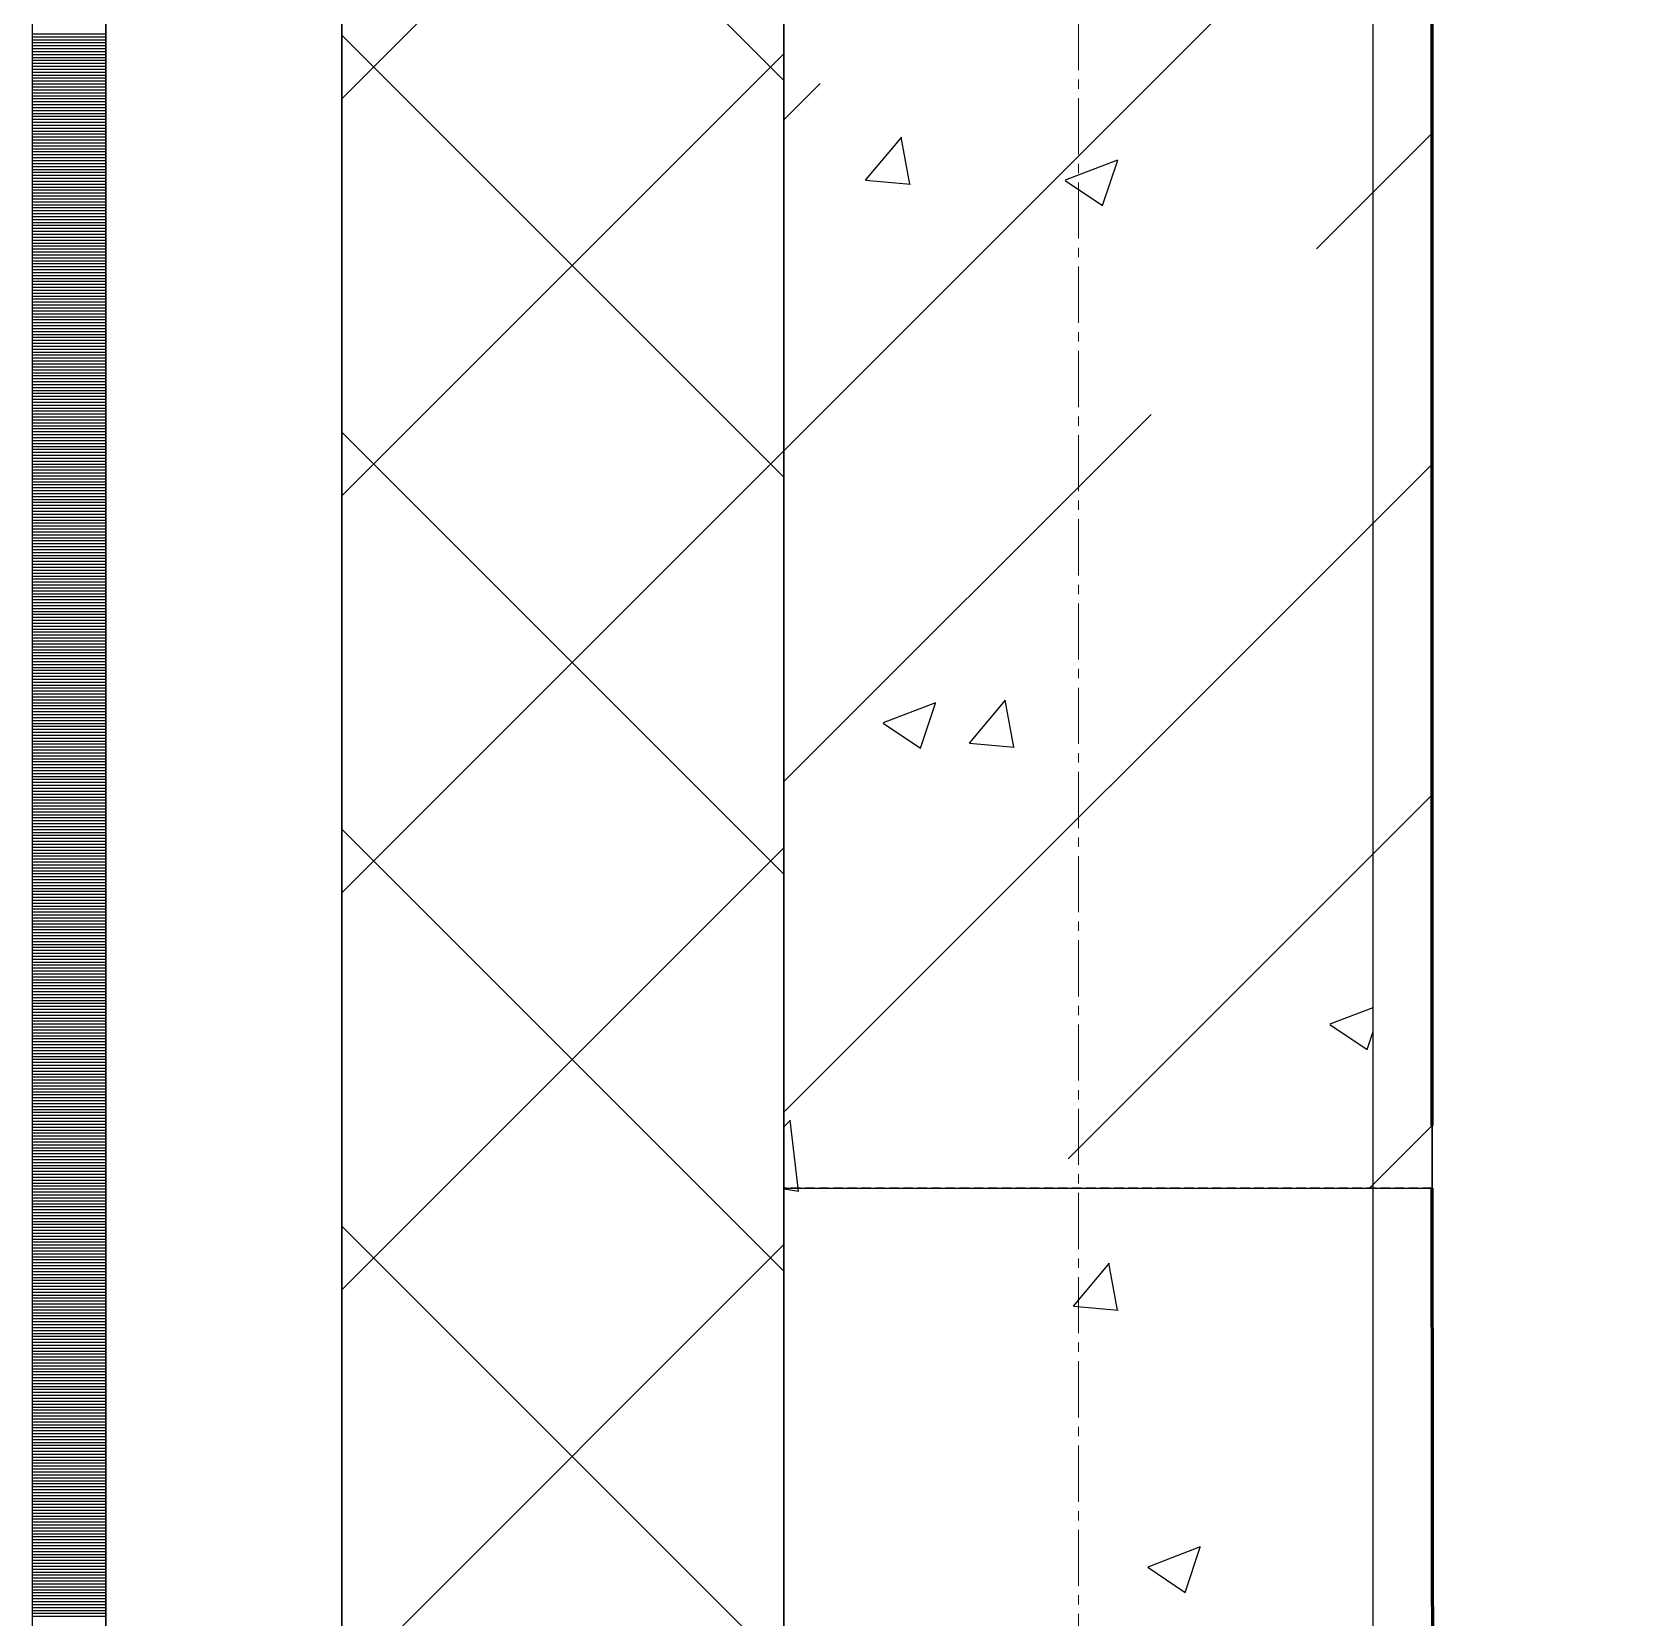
# Model space of a CAD drawing. Header units: millimetres. Extents: x 538266 to 1167394, y 114608 to 637157.
# Drawn here: x 1046079 to 1046627, y 536723 to 537261 of the extents above; entities that cross this region are included whole.
import ezdxf

# ---------------------------------------------------------------- set-up
doc = ezdxf.new("R2010")
doc.units = ezdxf.units.MM
for name, pattern in [('CENTER2', [28.575, 19.05, -3.175, 3.175, -3.175]), ('DASHED', [19.05, 12.7, -6.35]), ('HIDDEN2', [4.7625, 3.175, -1.5875])]:
    doc.linetypes.add(name, pattern=pattern)
for name, color, linetype, lineweight in [('0) шт стен 3 эт', 150, 'Continuous', 60), ('АР_Колонны', 70, 'Continuous', 30), ('АР_Стены ЖБ', 7, 'Continuous', 35), ('АР_Стены ПЕНОблок', 52, 'Continuous', 20), ('АР_Тонкая', 254, 'Continuous', 5), ('АР_Утеплитель', 31, 'Continuous', 0), ('АР_Штриховка', 8, 'Continuous', 0)]:
    doc.layers.add(name, color=color, linetype=linetype, lineweight=lineweight)
doc.layers.add('АР_Делит', color=120, linetype='Continuous', lineweight=0, plot=False)
doc.layers.add('РД_Оси_100', color=7, linetype='Continuous', lineweight=0, true_color=0x525252)
doc.layers.add('ФВ-5', color=7, linetype='Continuous')

# ---------------------------------------------------------------- blocks, each defined once
blk = doc.blocks.new('СОШ_2200_АР_ОСИ_М100_28.05.24')
at = {"layer": 'АР_Делит', "color": 251, "linetype": 'DASHED', "true_color": 0x636466}
blk.add_lwpolyline([(114955, 135155), (114955, -355), (93595.036, -355), (93595.036, 13855), (94145, 13855), (94145, 68320), (66055, 68320), (66055, 13857.73), (83455, 13857.73), (83455, -355), (45245, -355), (45245, 13145), (44695, 13145), (44695, 26755), (45245, 26755), (45245, 68320), (20455, 68320), (20455, 26755), (27955, 26755), (27955, 13145), (-355, 13145), (-355, 100855)], dxfattribs=at)
at = {"layer": 'РД_Оси_100', "color": 251, "linetype": 'CENTER2', "true_color": 0x636466}
blk.add_line((0, -6155), (0, 139938.679), dxfattribs=at)
blk = doc.blocks.new('3_этаж1')
at = {"layer": 'АР_Колонны', "color": 18, "linetype": 'HIDDEN2', "lineweight": 25, "true_color": 0x000000}
for p, q in [((684283.57, 536868.74), (684283.57, 537768.74)), ((684503.57, 537768.74), (684503.57, 536868.74)), ((684503.57, 536868.74), (684283.57, 536868.74))]:
    blk.add_line(p, q, dxfattribs=at)
at = {"layer": 'АР_Колонны', "color": 18, "linetype": 'Continuous', "lineweight": 25, "true_color": 0x000000}
for p, q in [((684283.57, 537768.74), (684283.57, 536868.74)), ((684283.57, 537768.74), (684283.57, 536868.74)), ((684503.57, 536868.74), (684503.57, 537768.74)), ((684503.57, 536868.74), (684503.57, 537768.74)), ((684283.57, 536868.74), (684503.57, 536868.74)), ((684283.57, 536868.74), (684503.57, 536868.74))]:
    blk.add_line(p, q, dxfattribs=at)
at = {"layer": 'АР_Стены ЖБ', "color": 18, "linetype": 'Continuous', "lineweight": 25, "true_color": 0x000000}
for p, q in [((684283.57, 537768.74), (684283.57, 536868.74)), ((684503.57, 536868.74), (684503.57, 537768.74)), ((684283.57, 536868.74), (684503.57, 536868.74))]:
    blk.add_line(p, q, dxfattribs=at)
at = {"layer": 'АР_Стены ПЕНОблок', "color": 18, "linetype": 'Continuous', "lineweight": 25, "true_color": 0x000000}
for p, q in [((684283.57, 587568.74), (684283.57, 511368.74)), ((684483.57, 511368.74), (684483.57, 587568.74))]:
    blk.add_line(p, q, dxfattribs=at)
at = {"layer": 'АР_Тонкая', "color": 18, "linetype": 'Continuous', "lineweight": 25, "true_color": 0x000000}
for p, q in [((684028.57, 587568.74), (684028.57, 511368.74)), ((684053.57, 587568.74), (684053.57, 511368.74)), ((684053.57, 511368.74), (684053.57, 587568.74)), ((684133.57, 511368.74), (684133.57, 587568.74))]:
    blk.add_line(p, q, dxfattribs=at)
at = {"layer": 'АР_Утеплитель', "color": 18, "linetype": 'Continuous', "lineweight": 25, "true_color": 0x000000}
for p, q in [((684133.57, 587568.74), (684133.57, 511368.74)), ((684283.57, 511368.74), (684283.57, 587568.74))]:
    blk.add_line(p, q, dxfattribs=at)
at = {"layer": 'АР_Штриховка', "color": 18, "linetype": 'Continuous', "lineweight": 25, "true_color": 0x000000}
for p, q in [((684283.57, 537244.69), (684133.57, 537394.69)), ((684133.57, 537238.41), (684283.57, 537388.41)), ((684283.57, 537119), (684503.57, 537339)), ((684028.57, 537260.49), (684053.57, 537260.49)), ((684028.57, 537259.49), (684053.57, 537259.49)), ((684028.57, 537258.49), (684053.57, 537258.49)), ((684028.57, 537257.49), (684053.57, 537257.49)), ((684028.57, 537256.49), (684053.57, 537256.49)), ((684028.57, 537255.49), (684053.57, 537255.49)), ((684283.57, 537109.99), (684133.57, 537259.99)), ((684028.57, 537254.49), (684053.57, 537254.49)), ((684028.57, 537253.49), (684053.57, 537253.49)), ((684028.57, 537252.49), (684053.57, 537252.49)), ((684028.57, 537251.49), (684053.57, 537251.49)), ((684028.57, 537250.49), (684053.57, 537250.49)), ((684133.57, 537103.7), (684283.57, 537253.7)), ((684028.57, 537249.49), (684053.57, 537249.49)), ((684028.57, 537248.49), (684053.57, 537248.49)), ((684028.57, 537247.49), (684053.57, 537247.49)), ((684028.57, 537246.49), (684053.57, 537246.49)), ((684028.57, 537245.49), (684053.57, 537245.49)), ((684028.57, 537244.49), (684053.57, 537244.49)), ((684028.57, 537243.49), (684053.57, 537243.49)), ((684028.57, 537242.49), (684053.57, 537242.49)), ((684028.57, 537241.49), (684053.57, 537241.49)), ((684028.57, 537240.49), (684053.57, 537240.49)), ((684028.57, 537239.49), (684053.57, 537239.49)), ((684283.57, 537231.25), (684295.91, 537243.58)), ((684028.57, 537238.49), (684053.57, 537238.49)), ((684028.57, 537237.49), (684053.57, 537237.49)), ((684028.57, 537236.49), (684053.57, 537236.49)), ((684028.57, 537235.49), (684053.57, 537235.49)), ((684028.57, 537234.49), (684053.57, 537234.49)), ((684028.57, 537233.49), (684053.57, 537233.49)), ((684028.57, 537232.49), (684053.57, 537232.49)), ((684028.57, 537231.49), (684053.57, 537231.49)), ((684028.57, 537230.49), (684053.57, 537230.49)), ((684028.57, 537229.49), (684053.57, 537229.49)), ((684028.57, 537228.49), (684053.57, 537228.49)), ((684028.57, 537227.49), (684053.57, 537227.49)), ((684028.57, 537226.49), (684053.57, 537226.49)), ((684028.57, 537225.49), (684053.57, 537225.49)), ((684028.57, 537224.49), (684053.57, 537224.49)), ((684028.57, 537223.49), (684053.57, 537223.49)), ((684028.57, 537222.49), (684053.57, 537222.49)), ((684311.34, 537210.85), (684323.59, 537225.44)), ((684326.33, 537209.48), (684323.4, 537225.4)), ((684464.29, 537187.46), (684503.57, 537226.74)), ((684028.57, 537221.49), (684053.57, 537221.49)), ((684028.57, 537220.49), (684053.57, 537220.49)), ((684028.57, 537219.49), (684053.57, 537219.49)), ((684028.57, 537218.49), (684053.57, 537218.49)), ((684028.57, 537217.49), (684053.57, 537217.49)), ((684379.16, 537210.94), (684396.94, 537217.76)), ((684391.71, 537202.22), (684396.86, 537217.57)), ((684028.57, 537216.49), (684053.57, 537216.49)), ((684028.57, 537215.49), (684053.57, 537215.49)), ((684028.57, 537214.49), (684053.57, 537214.49)), ((684028.57, 537213.49), (684053.57, 537213.49)), ((684028.57, 537212.49), (684053.57, 537212.49)), ((684028.57, 537211.49), (684053.57, 537211.49)), ((684028.57, 537210.49), (684053.57, 537210.49)), ((684028.57, 537209.49), (684053.57, 537209.49)), ((684028.57, 537208.49), (684053.57, 537208.49)), ((684028.57, 537207.49), (684053.57, 537207.49)), ((684028.57, 537206.49), (684053.57, 537206.49)), ((684311.34, 537210.84), (684326.53, 537209.51)), ((684379.07, 537210.74), (684391.7, 537202.22)), ((684028.57, 537205.49), (684053.57, 537205.49)), ((684028.57, 537204.49), (684053.57, 537204.49)), ((684028.57, 537203.49), (684053.57, 537203.49)), ((684028.57, 537202.49), (684053.57, 537202.49)), ((684028.57, 537201.49), (684053.57, 537201.49)), ((684028.57, 537200.49), (684053.57, 537200.49)), ((684028.57, 537199.49), (684053.57, 537199.49)), ((684028.57, 537198.49), (684053.57, 537198.49)), ((684028.57, 537197.49), (684053.57, 537197.49)), ((684028.57, 537196.49), (684053.57, 537196.49)), ((684028.57, 537195.49), (684053.57, 537195.49)), ((684028.57, 537194.49), (684053.57, 537194.49)), ((684028.57, 537193.49), (684053.57, 537193.49)), ((684028.57, 537192.49), (684053.57, 537192.49)), ((684028.57, 537191.49), (684053.57, 537191.49)), ((684028.57, 537190.49), (684053.57, 537190.49)), ((684028.57, 537189.49), (684053.57, 537189.49)), ((684028.57, 537188.49), (684053.57, 537188.49)), ((684028.57, 537187.49), (684053.57, 537187.49)), ((684028.57, 537186.49), (684053.57, 537186.49)), ((684028.57, 537185.49), (684053.57, 537185.49)), ((684028.57, 537184.49), (684053.57, 537184.49)), ((684028.57, 537183.49), (684053.57, 537183.49)), ((684028.57, 537182.49), (684053.57, 537182.49)), ((684028.57, 537181.49), (684053.57, 537181.49)), ((684028.57, 537180.49), (684053.57, 537180.49)), ((684028.57, 537179.49), (684053.57, 537179.49)), ((684028.57, 537178.49), (684053.57, 537178.49)), ((684028.57, 537177.49), (684053.57, 537177.49)), ((684028.57, 537176.49), (684053.57, 537176.49)), ((684028.57, 537175.49), (684053.57, 537175.49)), ((684028.57, 537174.49), (684053.57, 537174.49)), ((684028.57, 537173.49), (684053.57, 537173.49)), ((684028.57, 537172.49), (684053.57, 537172.49)), ((684028.57, 537171.49), (684053.57, 537171.49)), ((684028.57, 537170.49), (684053.57, 537170.49)), ((684028.57, 537169.49), (684053.57, 537169.49)), ((684028.57, 537168.49), (684053.57, 537168.49)), ((684028.57, 537167.49), (684053.57, 537167.49)), ((684028.57, 537166.49), (684053.57, 537166.49)), ((684028.57, 537165.49), (684053.57, 537165.49)), ((684028.57, 537164.49), (684053.57, 537164.49)), ((684028.57, 537163.49), (684053.57, 537163.49)), ((684028.57, 537162.49), (684053.57, 537162.49)), ((684028.57, 537161.49), (684053.57, 537161.49)), ((684028.57, 537160.49), (684053.57, 537160.49)), ((684028.57, 537159.49), (684053.57, 537159.49)), ((684028.57, 537158.49), (684053.57, 537158.49)), ((684028.57, 537157.49), (684053.57, 537157.49)), ((684028.57, 537156.49), (684053.57, 537156.49)), ((684028.57, 537155.49), (684053.57, 537155.49)), ((684028.57, 537154.49), (684053.57, 537154.49)), ((684028.57, 537153.49), (684053.57, 537153.49)), ((684028.57, 537152.49), (684053.57, 537152.49)), ((684028.57, 537151.49), (684053.57, 537151.49)), ((684028.57, 537150.49), (684053.57, 537150.49)), ((684028.57, 537149.49), (684053.57, 537149.49)), ((684028.57, 537148.49), (684053.57, 537148.49)), ((684028.57, 537147.49), (684053.57, 537147.49)), ((684028.57, 537146.49), (684053.57, 537146.49)), ((684028.57, 537145.49), (684053.57, 537145.49)), ((684028.57, 537144.49), (684053.57, 537144.49)), ((684028.57, 537143.49), (684053.57, 537143.49)), ((684028.57, 537142.49), (684053.57, 537142.49)), ((684028.57, 537141.49), (684053.57, 537141.49)), ((684028.57, 537140.49), (684053.57, 537140.49)), ((684028.57, 537139.49), (684053.57, 537139.49)), ((684028.57, 537138.49), (684053.57, 537138.49)), ((684028.57, 537137.49), (684053.57, 537137.49)), ((684028.57, 537136.49), (684053.57, 537136.49)), ((684028.57, 537135.49), (684053.57, 537135.49)), ((684028.57, 537134.49), (684053.57, 537134.49)), ((684028.57, 537133.49), (684053.57, 537133.49)), ((684028.57, 537132.49), (684053.57, 537132.49)), ((684028.57, 537131.49), (684053.57, 537131.49)), ((684028.57, 537130.49), (684053.57, 537130.49)), ((684028.57, 537129.49), (684053.57, 537129.49)), ((684283.57, 537006.74), (684408.16, 537131.33)), ((684028.57, 537128.49), (684053.57, 537128.49)), ((684028.57, 537127.49), (684053.57, 537127.49)), ((684028.57, 537126.49), (684053.57, 537126.49)), ((684028.57, 537125.49), (684053.57, 537125.49)), ((684028.57, 537124.49), (684053.57, 537124.49)), ((684283.57, 536975.28), (684133.57, 537125.28)), ((684028.57, 537123.49), (684053.57, 537123.49)), ((684028.57, 537122.49), (684053.57, 537122.49)), ((684028.57, 537121.49), (684053.57, 537121.49)), ((684028.57, 537120.49), (684053.57, 537120.49)), ((684028.57, 537119.49), (684053.57, 537119.49)), ((684028.57, 537118.49), (684053.57, 537118.49)), ((684133.57, 536969), (684283.57, 537119)), ((684028.57, 537117.49), (684053.57, 537117.49)), ((684028.57, 537116.49), (684053.57, 537116.49)), ((684028.57, 537115.49), (684053.57, 537115.49)), ((684028.57, 537114.49), (684053.57, 537114.49)), ((684028.57, 537113.49), (684053.57, 537113.49)), ((684283.57, 536894.49), (684503.57, 537114.49)), ((684028.57, 537112.49), (684053.57, 537112.49)), ((684028.57, 537111.49), (684053.57, 537111.49)), ((684028.57, 537110.49), (684053.57, 537110.49)), ((684028.57, 537109.49), (684053.57, 537109.49)), ((684028.57, 537108.49), (684053.57, 537108.49)), ((684028.57, 537107.49), (684053.57, 537107.49)), ((684028.57, 537106.49), (684053.57, 537106.49)), ((684028.57, 537105.49), (684053.57, 537105.49)), ((684028.57, 537104.49), (684053.57, 537104.49)), ((684028.57, 537103.49), (684053.57, 537103.49)), ((684028.57, 537102.49), (684053.57, 537102.49)), ((684028.57, 537101.49), (684053.57, 537101.49)), ((684028.57, 537100.49), (684053.57, 537100.49)), ((684028.57, 537099.49), (684053.57, 537099.49)), ((684028.57, 537098.49), (684053.57, 537098.49)), ((684028.57, 537097.49), (684053.57, 537097.49)), ((684028.57, 537096.49), (684053.57, 537096.49)), ((684028.57, 537095.49), (684053.57, 537095.49)), ((684028.57, 537094.49), (684053.57, 537094.49)), ((684028.57, 537093.49), (684053.57, 537093.49)), ((684028.57, 537092.49), (684053.57, 537092.49)), ((684028.57, 537091.49), (684053.57, 537091.49)), ((684028.57, 537090.49), (684053.57, 537090.49)), ((684028.57, 537089.49), (684053.57, 537089.49)), ((684028.57, 537088.49), (684053.57, 537088.49)), ((684028.57, 537087.49), (684053.57, 537087.49)), ((684028.57, 537086.49), (684053.57, 537086.49)), ((684028.57, 537085.49), (684053.57, 537085.49)), ((684028.57, 537084.49), (684053.57, 537084.49)), ((684028.57, 537083.49), (684053.57, 537083.49)), ((684028.57, 537082.49), (684053.57, 537082.49)), ((684028.57, 537081.49), (684053.57, 537081.49)), ((684028.57, 537080.49), (684053.57, 537080.49)), ((684028.57, 537079.49), (684053.57, 537079.49)), ((684028.57, 537078.49), (684053.57, 537078.49)), ((684028.57, 537077.49), (684053.57, 537077.49)), ((684028.57, 537076.49), (684053.57, 537076.49)), ((684028.57, 537075.49), (684053.57, 537075.49)), ((684028.57, 537074.49), (684053.57, 537074.49)), ((684028.57, 537073.49), (684053.57, 537073.49)), ((684028.57, 537072.49), (684053.57, 537072.49)), ((684028.57, 537071.49), (684053.57, 537071.49)), ((684028.57, 537070.49), (684053.57, 537070.49)), ((684028.57, 537069.49), (684053.57, 537069.49)), ((684028.57, 537068.49), (684053.57, 537068.49)), ((684028.57, 537067.49), (684053.57, 537067.49)), ((684028.57, 537066.49), (684053.57, 537066.49)), ((684028.57, 537065.49), (684053.57, 537065.49)), ((684028.57, 537064.49), (684053.57, 537064.49)), ((684028.57, 537063.49), (684053.57, 537063.49)), ((684028.57, 537062.49), (684053.57, 537062.49)), ((684028.57, 537061.49), (684053.57, 537061.49)), ((684028.57, 537060.49), (684053.57, 537060.49)), ((684028.57, 537059.49), (684053.57, 537059.49)), ((684028.57, 537058.49), (684053.57, 537058.49)), ((684028.57, 537057.49), (684053.57, 537057.49)), ((684028.57, 537056.49), (684053.57, 537056.49)), ((684028.57, 537055.49), (684053.57, 537055.49)), ((684028.57, 537054.49), (684053.57, 537054.49)), ((684028.57, 537053.49), (684053.57, 537053.49)), ((684028.57, 537052.49), (684053.57, 537052.49)), ((684028.57, 537051.49), (684053.57, 537051.49)), ((684028.57, 537050.49), (684053.57, 537050.49)), ((684028.57, 537049.49), (684053.57, 537049.49)), ((684028.57, 537048.49), (684053.57, 537048.49)), ((684028.57, 537047.49), (684053.57, 537047.49)), ((684028.57, 537046.49), (684053.57, 537046.49)), ((684028.57, 537045.49), (684053.57, 537045.49)), ((684028.57, 537044.49), (684053.57, 537044.49)), ((684028.57, 537043.49), (684053.57, 537043.49)), ((684028.57, 537042.49), (684053.57, 537042.49)), ((684028.57, 537041.49), (684053.57, 537041.49)), ((684028.57, 537040.49), (684053.57, 537040.49)), ((684028.57, 537039.49), (684053.57, 537039.49)), ((684028.57, 537038.49), (684053.57, 537038.49)), ((684028.57, 537037.49), (684053.57, 537037.49)), ((684028.57, 537036.49), (684053.57, 537036.49)), ((684028.57, 537035.49), (684053.57, 537035.49)), ((684028.57, 537034.49), (684053.57, 537034.49)), ((684028.57, 537033.49), (684053.57, 537033.49)), ((684028.57, 537032.49), (684053.57, 537032.49)), ((684028.57, 537031.49), (684053.57, 537031.49)), ((684317.36, 537026.75), (684335.14, 537033.58)), ((684329.91, 537018.03), (684335.06, 537033.38)), ((684346.59, 537019.79), (684358.83, 537034.39)), ((684361.58, 537018.42), (684358.64, 537034.34)), ((684028.57, 537030.49), (684053.57, 537030.49)), ((684028.57, 537029.49), (684053.57, 537029.49)), ((684028.57, 537028.49), (684053.57, 537028.49)), ((684028.57, 537027.49), (684053.57, 537027.49)), ((684028.57, 537026.49), (684053.57, 537026.49)), ((684028.57, 537025.49), (684053.57, 537025.49)), ((684317.27, 537026.56), (684329.9, 537018.03)), ((684028.57, 537024.49), (684053.57, 537024.49)), ((684028.57, 537023.49), (684053.57, 537023.49)), ((684028.57, 537022.49), (684053.57, 537022.49)), ((684028.57, 537021.49), (684053.57, 537021.49)), ((684028.57, 537020.49), (684053.57, 537020.49)), ((684346.59, 537019.78), (684361.77, 537018.45)), ((684028.57, 537019.49), (684053.57, 537019.49)), ((684028.57, 537018.49), (684053.57, 537018.49)), ((684028.57, 537017.49), (684053.57, 537017.49)), ((684028.57, 537016.49), (684053.57, 537016.49)), ((684028.57, 537015.49), (684053.57, 537015.49)), ((684028.57, 537014.49), (684053.57, 537014.49)), ((684028.57, 537013.49), (684053.57, 537013.49)), ((684028.57, 537012.49), (684053.57, 537012.49)), ((684028.57, 537011.49), (684053.57, 537011.49)), ((684028.57, 537010.49), (684053.57, 537010.49)), ((684028.57, 537009.49), (684053.57, 537009.49)), ((684028.57, 537008.49), (684053.57, 537008.49)), ((684028.57, 537007.49), (684053.57, 537007.49)), ((684028.57, 537006.49), (684053.57, 537006.49)), ((684028.57, 537005.49), (684053.57, 537005.49)), ((684028.57, 537004.49), (684053.57, 537004.49)), ((684028.57, 537003.49), (684053.57, 537003.49)), ((684028.57, 537002.49), (684053.57, 537002.49)), ((684028.57, 537001.49), (684053.57, 537001.49)), ((684028.57, 537000.49), (684053.57, 537000.49)), ((684028.57, 536999.49), (684053.57, 536999.49)), ((684028.57, 536998.49), (684053.57, 536998.49)), ((684380.1, 536878.76), (684503.57, 537002.24)), ((684028.57, 536997.49), (684053.57, 536997.49)), ((684028.57, 536996.49), (684053.57, 536996.49)), ((684028.57, 536995.49), (684053.57, 536995.49)), ((684028.57, 536994.49), (684053.57, 536994.49)), ((684028.57, 536993.49), (684053.57, 536993.49)), ((684028.57, 536992.49), (684053.57, 536992.49)), ((684028.57, 536991.49), (684053.57, 536991.49)), ((684028.57, 536990.49), (684053.57, 536990.49)), ((684028.57, 536989.49), (684053.57, 536989.49)), ((684028.57, 536988.49), (684053.57, 536988.49)), ((684028.57, 536987.49), (684053.57, 536987.49)), ((684283.57, 536840.58), (684133.57, 536990.58)), ((684028.57, 536986.49), (684053.57, 536986.49)), ((684028.57, 536985.49), (684053.57, 536985.49)), ((684028.57, 536984.49), (684053.57, 536984.49)), ((684028.57, 536983.49), (684053.57, 536983.49)), ((684028.57, 536982.49), (684053.57, 536982.49)), ((684028.57, 536981.49), (684053.57, 536981.49)), ((684133.57, 536834.29), (684283.57, 536984.29)), ((684028.57, 536980.49), (684053.57, 536980.49)), ((684028.57, 536979.49), (684053.57, 536979.49)), ((684028.57, 536978.49), (684053.57, 536978.49)), ((684028.57, 536977.49), (684053.57, 536977.49)), ((684028.57, 536976.49), (684053.57, 536976.49)), ((684028.57, 536975.49), (684053.57, 536975.49)), ((684028.57, 536974.49), (684053.57, 536974.49)), ((684028.57, 536973.49), (684053.57, 536973.49)), ((684028.57, 536972.49), (684053.57, 536972.49)), ((684028.57, 536971.49), (684053.57, 536971.49)), ((684028.57, 536970.49), (684053.57, 536970.49)), ((684028.57, 536969.49), (684053.57, 536969.49)), ((684028.57, 536968.49), (684053.57, 536968.49)), ((684028.57, 536967.49), (684053.57, 536967.49)), ((684028.57, 536966.49), (684053.57, 536966.49)), ((684028.57, 536965.49), (684053.57, 536965.49)), ((684028.57, 536964.49), (684053.57, 536964.49)), ((684028.57, 536963.49), (684053.57, 536963.49)), ((684028.57, 536962.49), (684053.57, 536962.49)), ((684028.57, 536961.49), (684053.57, 536961.49)), ((684028.57, 536960.49), (684053.57, 536960.49)), ((684028.57, 536959.49), (684053.57, 536959.49)), ((684028.57, 536958.49), (684053.57, 536958.49)), ((684028.57, 536957.49), (684053.57, 536957.49)), ((684028.57, 536956.49), (684053.57, 536956.49)), ((684028.57, 536955.49), (684053.57, 536955.49)), ((684028.57, 536954.49), (684053.57, 536954.49)), ((684028.57, 536953.49), (684053.57, 536953.49)), ((684028.57, 536952.49), (684053.57, 536952.49)), ((684028.57, 536951.49), (684053.57, 536951.49)), ((684028.57, 536950.49), (684053.57, 536950.49)), ((684028.57, 536949.49), (684053.57, 536949.49)), ((684028.57, 536948.49), (684053.57, 536948.49)), ((684028.57, 536947.49), (684053.57, 536947.49)), ((684028.57, 536946.49), (684053.57, 536946.49)), ((684028.57, 536945.49), (684053.57, 536945.49)), ((684028.57, 536944.49), (684053.57, 536944.49)), ((684028.57, 536943.49), (684053.57, 536943.49)), ((684028.57, 536942.49), (684053.57, 536942.49)), ((684028.57, 536941.49), (684053.57, 536941.49)), ((684028.57, 536940.49), (684053.57, 536940.49)), ((684028.57, 536939.49), (684053.57, 536939.49)), ((684028.57, 536938.49), (684053.57, 536938.49)), ((684028.57, 536937.49), (684053.57, 536937.49)), ((684028.57, 536936.49), (684053.57, 536936.49)), ((684028.57, 536935.49), (684053.57, 536935.49)), ((684028.57, 536934.49), (684053.57, 536934.49)), ((684028.57, 536933.49), (684053.57, 536933.49)), ((684028.57, 536932.49), (684053.57, 536932.49)), ((684028.57, 536931.49), (684053.57, 536931.49)), ((684028.57, 536930.49), (684053.57, 536930.49)), ((684028.57, 536929.49), (684053.57, 536929.49)), ((684028.57, 536928.49), (684053.57, 536928.49)), ((684028.57, 536927.49), (684053.57, 536927.49)), ((684028.57, 536926.49), (684053.57, 536926.49)), ((684468.97, 536924.48), (684483.57, 536930.09)), ((684028.57, 536925.49), (684053.57, 536925.49)), ((684028.57, 536924.49), (684053.57, 536924.49)), ((684028.57, 536923.49), (684053.57, 536923.49)), ((684028.57, 536922.49), (684053.57, 536922.49)), ((684028.57, 536921.49), (684053.57, 536921.49)), ((684468.88, 536924.29), (684481.52, 536915.77)), ((684481.52, 536915.77), (684483.57, 536921.88)), ((684028.57, 536920.49), (684053.57, 536920.49)), ((684028.57, 536919.49), (684053.57, 536919.49)), ((684028.57, 536918.49), (684053.57, 536918.49)), ((684028.57, 536917.49), (684053.57, 536917.49)), ((684028.57, 536916.49), (684053.57, 536916.49)), ((684028.57, 536915.49), (684053.57, 536915.49)), ((684028.57, 536914.49), (684053.57, 536914.49)), ((684028.57, 536913.49), (684053.57, 536913.49)), ((684028.57, 536912.49), (684053.57, 536912.49)), ((684028.57, 536911.49), (684053.57, 536911.49)), ((684028.57, 536910.49), (684053.57, 536910.49)), ((684028.57, 536909.49), (684053.57, 536909.49)), ((684028.57, 536908.49), (684053.57, 536908.49)), ((684028.57, 536907.49), (684053.57, 536907.49)), ((684028.57, 536906.49), (684053.57, 536906.49)), ((684028.57, 536905.49), (684053.57, 536905.49)), ((684028.57, 536904.49), (684053.57, 536904.49)), ((684028.57, 536903.49), (684053.57, 536903.49)), ((684028.57, 536902.49), (684053.57, 536902.49)), ((684028.57, 536901.49), (684053.57, 536901.49)), ((684028.57, 536900.49), (684053.57, 536900.49)), ((684028.57, 536899.49), (684053.57, 536899.49)), ((684028.57, 536898.49), (684053.57, 536898.49)), ((684028.57, 536897.49), (684053.57, 536897.49)), ((684028.57, 536896.49), (684053.57, 536896.49)), ((684028.57, 536895.49), (684053.57, 536895.49)), ((684028.57, 536894.49), (684053.57, 536894.49)), ((684028.57, 536893.49), (684053.57, 536893.49)), ((684028.57, 536892.49), (684053.57, 536892.49)), ((684028.57, 536891.49), (684053.57, 536891.49)), ((684028.57, 536890.49), (684053.57, 536890.49)), ((684028.57, 536889.49), (684053.57, 536889.49)), ((684028.57, 536888.49), (684053.57, 536888.49)), ((684283.57, 536889.56), (684285.78, 536891.86)), ((684288.56, 536867.74), (684285.75, 536891.86)), ((684482.33, 536868.74), (684503.57, 536889.99)), ((684028.57, 536887.49), (684053.57, 536887.49)), ((684028.57, 536886.49), (684053.57, 536886.49)), ((684028.57, 536885.49), (684053.57, 536885.49)), ((684028.57, 536884.49), (684053.57, 536884.49)), ((684028.57, 536883.49), (684053.57, 536883.49)), ((684028.57, 536882.49), (684053.57, 536882.49)), ((684028.57, 536881.49), (684053.57, 536881.49)), ((684028.57, 536880.49), (684053.57, 536880.49)), ((684028.57, 536879.49), (684053.57, 536879.49)), ((684028.57, 536878.49), (684053.57, 536878.49)), ((684028.57, 536877.49), (684053.57, 536877.49)), ((684028.57, 536876.49), (684053.57, 536876.49)), ((684028.57, 536875.49), (684053.57, 536875.49)), ((684028.57, 536874.49), (684053.57, 536874.49)), ((684028.57, 536873.49), (684053.57, 536873.49)), ((684028.57, 536872.49), (684053.57, 536872.49)), ((684028.57, 536871.49), (684053.57, 536871.49)), ((684028.57, 536870.49), (684053.57, 536870.49)), ((684028.57, 536869.49), (684053.57, 536869.49)), ((684028.57, 536868.49), (684053.57, 536868.49)), ((684028.57, 536867.49), (684053.57, 536867.49)), ((684028.57, 536866.49), (684053.57, 536866.49)), ((684283.57, 536868.56), (684288.56, 536867.79)), ((684028.57, 536865.49), (684053.57, 536865.49)), ((684028.57, 536864.49), (684053.57, 536864.49)), ((684028.57, 536863.49), (684053.57, 536863.49)), ((684028.57, 536862.49), (684053.57, 536862.49)), ((684028.57, 536861.49), (684053.57, 536861.49)), ((684028.57, 536860.49), (684053.57, 536860.49)), ((684028.57, 536859.49), (684053.57, 536859.49)), ((684028.57, 536858.49), (684053.57, 536858.49)), ((684028.57, 536857.49), (684053.57, 536857.49)), ((684028.57, 536856.49), (684053.57, 536856.49)), ((684028.57, 536855.49), (684053.57, 536855.49)), ((684283.57, 536705.88), (684133.57, 536855.88)), ((684028.57, 536854.49), (684053.57, 536854.49)), ((684028.57, 536853.49), (684053.57, 536853.49)), ((684028.57, 536852.49), (684053.57, 536852.49)), ((684028.57, 536851.49), (684053.57, 536851.49)), ((684028.57, 536850.49), (684053.57, 536850.49)), ((684028.57, 536849.49), (684053.57, 536849.49)), ((684028.57, 536848.49), (684053.57, 536848.49)), ((684028.57, 536847.49), (684053.57, 536847.49)), ((684028.57, 536846.49), (684053.57, 536846.49)), ((684028.57, 536845.49), (684053.57, 536845.49)), ((684028.57, 536844.49), (684053.57, 536844.49)), ((684133.57, 536699.59), (684283.57, 536849.59)), ((684028.57, 536843.49), (684053.57, 536843.49)), ((684028.57, 536842.49), (684053.57, 536842.49)), ((684028.57, 536841.49), (684053.57, 536841.49)), ((684028.57, 536840.49), (684053.57, 536840.49)), ((684028.57, 536839.49), (684053.57, 536839.49)), ((684381.83, 536828.74), (684394.08, 536843.33)), ((684396.82, 536827.36), (684393.88, 536843.28)), ((684028.57, 536838.49), (684053.57, 536838.49)), ((684028.57, 536837.49), (684053.57, 536837.49)), ((684028.57, 536836.49), (684053.57, 536836.49)), ((684028.57, 536835.49), (684053.57, 536835.49)), ((684028.57, 536834.49), (684053.57, 536834.49)), ((684028.57, 536833.49), (684053.57, 536833.49)), ((684028.57, 536832.49), (684053.57, 536832.49)), ((684028.57, 536831.49), (684053.57, 536831.49)), ((684028.57, 536830.49), (684053.57, 536830.49)), ((684028.57, 536829.49), (684053.57, 536829.49)), ((684028.57, 536828.49), (684053.57, 536828.49)), ((684381.83, 536828.73), (684397.01, 536827.4)), ((684028.57, 536827.49), (684053.57, 536827.49)), ((684028.57, 536826.49), (684053.57, 536826.49)), ((684028.57, 536825.49), (684053.57, 536825.49)), ((684028.57, 536824.49), (684053.57, 536824.49)), ((684028.57, 536823.49), (684053.57, 536823.49)), ((684028.57, 536822.49), (684053.57, 536822.49)), ((684028.57, 536821.49), (684053.57, 536821.49)), ((684028.57, 536820.49), (684053.57, 536820.49)), ((684028.57, 536819.49), (684053.57, 536819.49)), ((684028.57, 536818.49), (684053.57, 536818.49)), ((684028.57, 536817.49), (684053.57, 536817.49)), ((684028.57, 536816.49), (684053.57, 536816.49)), ((684028.57, 536815.49), (684053.57, 536815.49)), ((684028.57, 536814.49), (684053.57, 536814.49)), ((684028.57, 536813.49), (684053.57, 536813.49)), ((684028.57, 536812.49), (684053.57, 536812.49)), ((684028.57, 536811.49), (684053.57, 536811.49)), ((684028.57, 536810.49), (684053.57, 536810.49)), ((684028.57, 536809.49), (684053.57, 536809.49)), ((684028.57, 536808.49), (684053.57, 536808.49)), ((684028.57, 536807.49), (684053.57, 536807.49)), ((684028.57, 536806.49), (684053.57, 536806.49)), ((684028.57, 536805.49), (684053.57, 536805.49)), ((684028.57, 536804.49), (684053.57, 536804.49)), ((684028.57, 536803.49), (684053.57, 536803.49)), ((684028.57, 536802.49), (684053.57, 536802.49)), ((684028.57, 536801.49), (684053.57, 536801.49)), ((684028.57, 536800.49), (684053.57, 536800.49)), ((684028.57, 536799.49), (684053.57, 536799.49)), ((684028.57, 536798.49), (684053.57, 536798.49)), ((684028.57, 536797.49), (684053.57, 536797.49)), ((684028.57, 536796.49), (684053.57, 536796.49)), ((684028.57, 536795.49), (684053.57, 536795.49)), ((684028.57, 536794.49), (684053.57, 536794.49)), ((684028.57, 536793.49), (684053.57, 536793.49)), ((684028.57, 536792.49), (684053.57, 536792.49)), ((684028.57, 536791.49), (684053.57, 536791.49)), ((684028.57, 536790.49), (684053.57, 536790.49)), ((684028.57, 536789.49), (684053.57, 536789.49)), ((684028.57, 536788.49), (684053.57, 536788.49)), ((684028.57, 536787.49), (684053.57, 536787.49)), ((684028.57, 536786.49), (684053.57, 536786.49)), ((684028.57, 536785.49), (684053.57, 536785.49)), ((684028.57, 536784.49), (684053.57, 536784.49)), ((684028.57, 536783.49), (684053.57, 536783.49)), ((684028.57, 536782.49), (684053.57, 536782.49)), ((684028.57, 536781.49), (684053.57, 536781.49)), ((684028.57, 536780.49), (684053.57, 536780.49)), ((684028.57, 536779.49), (684053.57, 536779.49)), ((684028.57, 536778.49), (684053.57, 536778.49)), ((684028.57, 536777.49), (684053.57, 536777.49)), ((684028.57, 536776.49), (684053.57, 536776.49)), ((684028.57, 536775.49), (684053.57, 536775.49)), ((684028.57, 536774.49), (684053.57, 536774.49)), ((684028.57, 536773.49), (684053.57, 536773.49)), ((684028.57, 536772.49), (684053.57, 536772.49)), ((684028.57, 536771.49), (684053.57, 536771.49)), ((684028.57, 536770.49), (684053.57, 536770.49)), ((684028.57, 536769.49), (684053.57, 536769.49)), ((684028.57, 536768.49), (684053.57, 536768.49)), ((684028.57, 536767.49), (684053.57, 536767.49)), ((684028.57, 536766.49), (684053.57, 536766.49)), ((684028.57, 536765.49), (684053.57, 536765.49)), ((684028.57, 536764.49), (684053.57, 536764.49)), ((684028.57, 536763.49), (684053.57, 536763.49)), ((684028.57, 536762.49), (684053.57, 536762.49)), ((684028.57, 536761.49), (684053.57, 536761.49)), ((684028.57, 536760.49), (684053.57, 536760.49)), ((684028.57, 536759.49), (684053.57, 536759.49)), ((684028.57, 536758.49), (684053.57, 536758.49)), ((684028.57, 536757.49), (684053.57, 536757.49)), ((684028.57, 536756.49), (684053.57, 536756.49)), ((684028.57, 536755.49), (684053.57, 536755.49)), ((684028.57, 536754.49), (684053.57, 536754.49)), ((684028.57, 536753.49), (684053.57, 536753.49)), ((684028.57, 536752.49), (684053.57, 536752.49)), ((684028.57, 536751.49), (684053.57, 536751.49)), ((684028.57, 536750.49), (684053.57, 536750.49)), ((684028.57, 536749.49), (684053.57, 536749.49)), ((684028.57, 536748.49), (684053.57, 536748.49)), ((684028.57, 536747.49), (684053.57, 536747.49)), ((684028.57, 536746.49), (684053.57, 536746.49)), ((684407.17, 536740.3), (684424.95, 536747.12)), ((684419.72, 536731.58), (684424.87, 536746.93)), ((684028.57, 536745.49), (684053.57, 536745.49)), ((684028.57, 536744.49), (684053.57, 536744.49)), ((684028.57, 536743.49), (684053.57, 536743.49)), ((684028.57, 536742.49), (684053.57, 536742.49)), ((684028.57, 536741.49), (684053.57, 536741.49)), ((684028.57, 536740.49), (684053.57, 536740.49)), ((684407.08, 536740.1), (684419.71, 536731.58)), ((684028.57, 536739.49), (684053.57, 536739.49)), ((684028.57, 536738.49), (684053.57, 536738.49)), ((684028.57, 536737.49), (684053.57, 536737.49)), ((684028.57, 536736.49), (684053.57, 536736.49)), ((684028.57, 536735.49), (684053.57, 536735.49)), ((684028.57, 536734.49), (684053.57, 536734.49)), ((684028.57, 536733.49), (684053.57, 536733.49)), ((684028.57, 536732.49), (684053.57, 536732.49)), ((684028.57, 536731.49), (684053.57, 536731.49)), ((684028.57, 536730.49), (684053.57, 536730.49)), ((684028.57, 536729.49), (684053.57, 536729.49)), ((684028.57, 536728.49), (684053.57, 536728.49)), ((684028.57, 536727.49), (684053.57, 536727.49)), ((684028.57, 536726.49), (684053.57, 536726.49)), ((684028.57, 536725.49), (684053.57, 536725.49)), ((684028.57, 536724.49), (684053.57, 536724.49)), ((684028.57, 536723.49), (684053.57, 536723.49))]:
    blk.add_line(p, q, dxfattribs=at)

msp = doc.modelspace()

# ---------------------------------------------------------------- hatches: boundary and pattern name
at = {"layer": 'ФВ-5'}
h = msp.add_hatch(dxfattribs=at)
h.set_pattern_fill('ANSI31', color=3, scale=300, style=0)
h.paths.add_polyline_path([(1054123.58, 541968.74), (1046553.58, 541968.74), (1046553.58, 510388.74), (1054123.58, 510388.74)])

# ---------------------------------------------------------------- linework, layer by layer
msp.add_lwpolyline([(1054123.58, 541968.74), (1046553.58, 541968.74), (1046553.58, 510388.74), (1054123.58, 510388.74)], close=True)
at = {"layer": '0) шт стен 3 эт', "color": 2}
for points in [[(1046553.58, 536889.99), (1046553.58, 537789.99)], [(1046557.81, 533368.74), (1046553.58, 536868.74)]]:
    msp.add_lwpolyline(points, dxfattribs=at)

# ---------------------------------------------------------------- block references
at = {"layer": '0) шт стен 3 эт', "color": 5, "lineweight": 25}
msp.add_blockref('3_этаж1', (362050.01, 0), dxfattribs=at)
at = {"layer": 'РД_Оси_100', "lineweight": 25}
msp.add_blockref('СОШ_2200_АР_ОСИ_М100_28.05.24', (1046433.58, 496768.74), dxfattribs=at)

doc.saveas('drawing.dxf')
